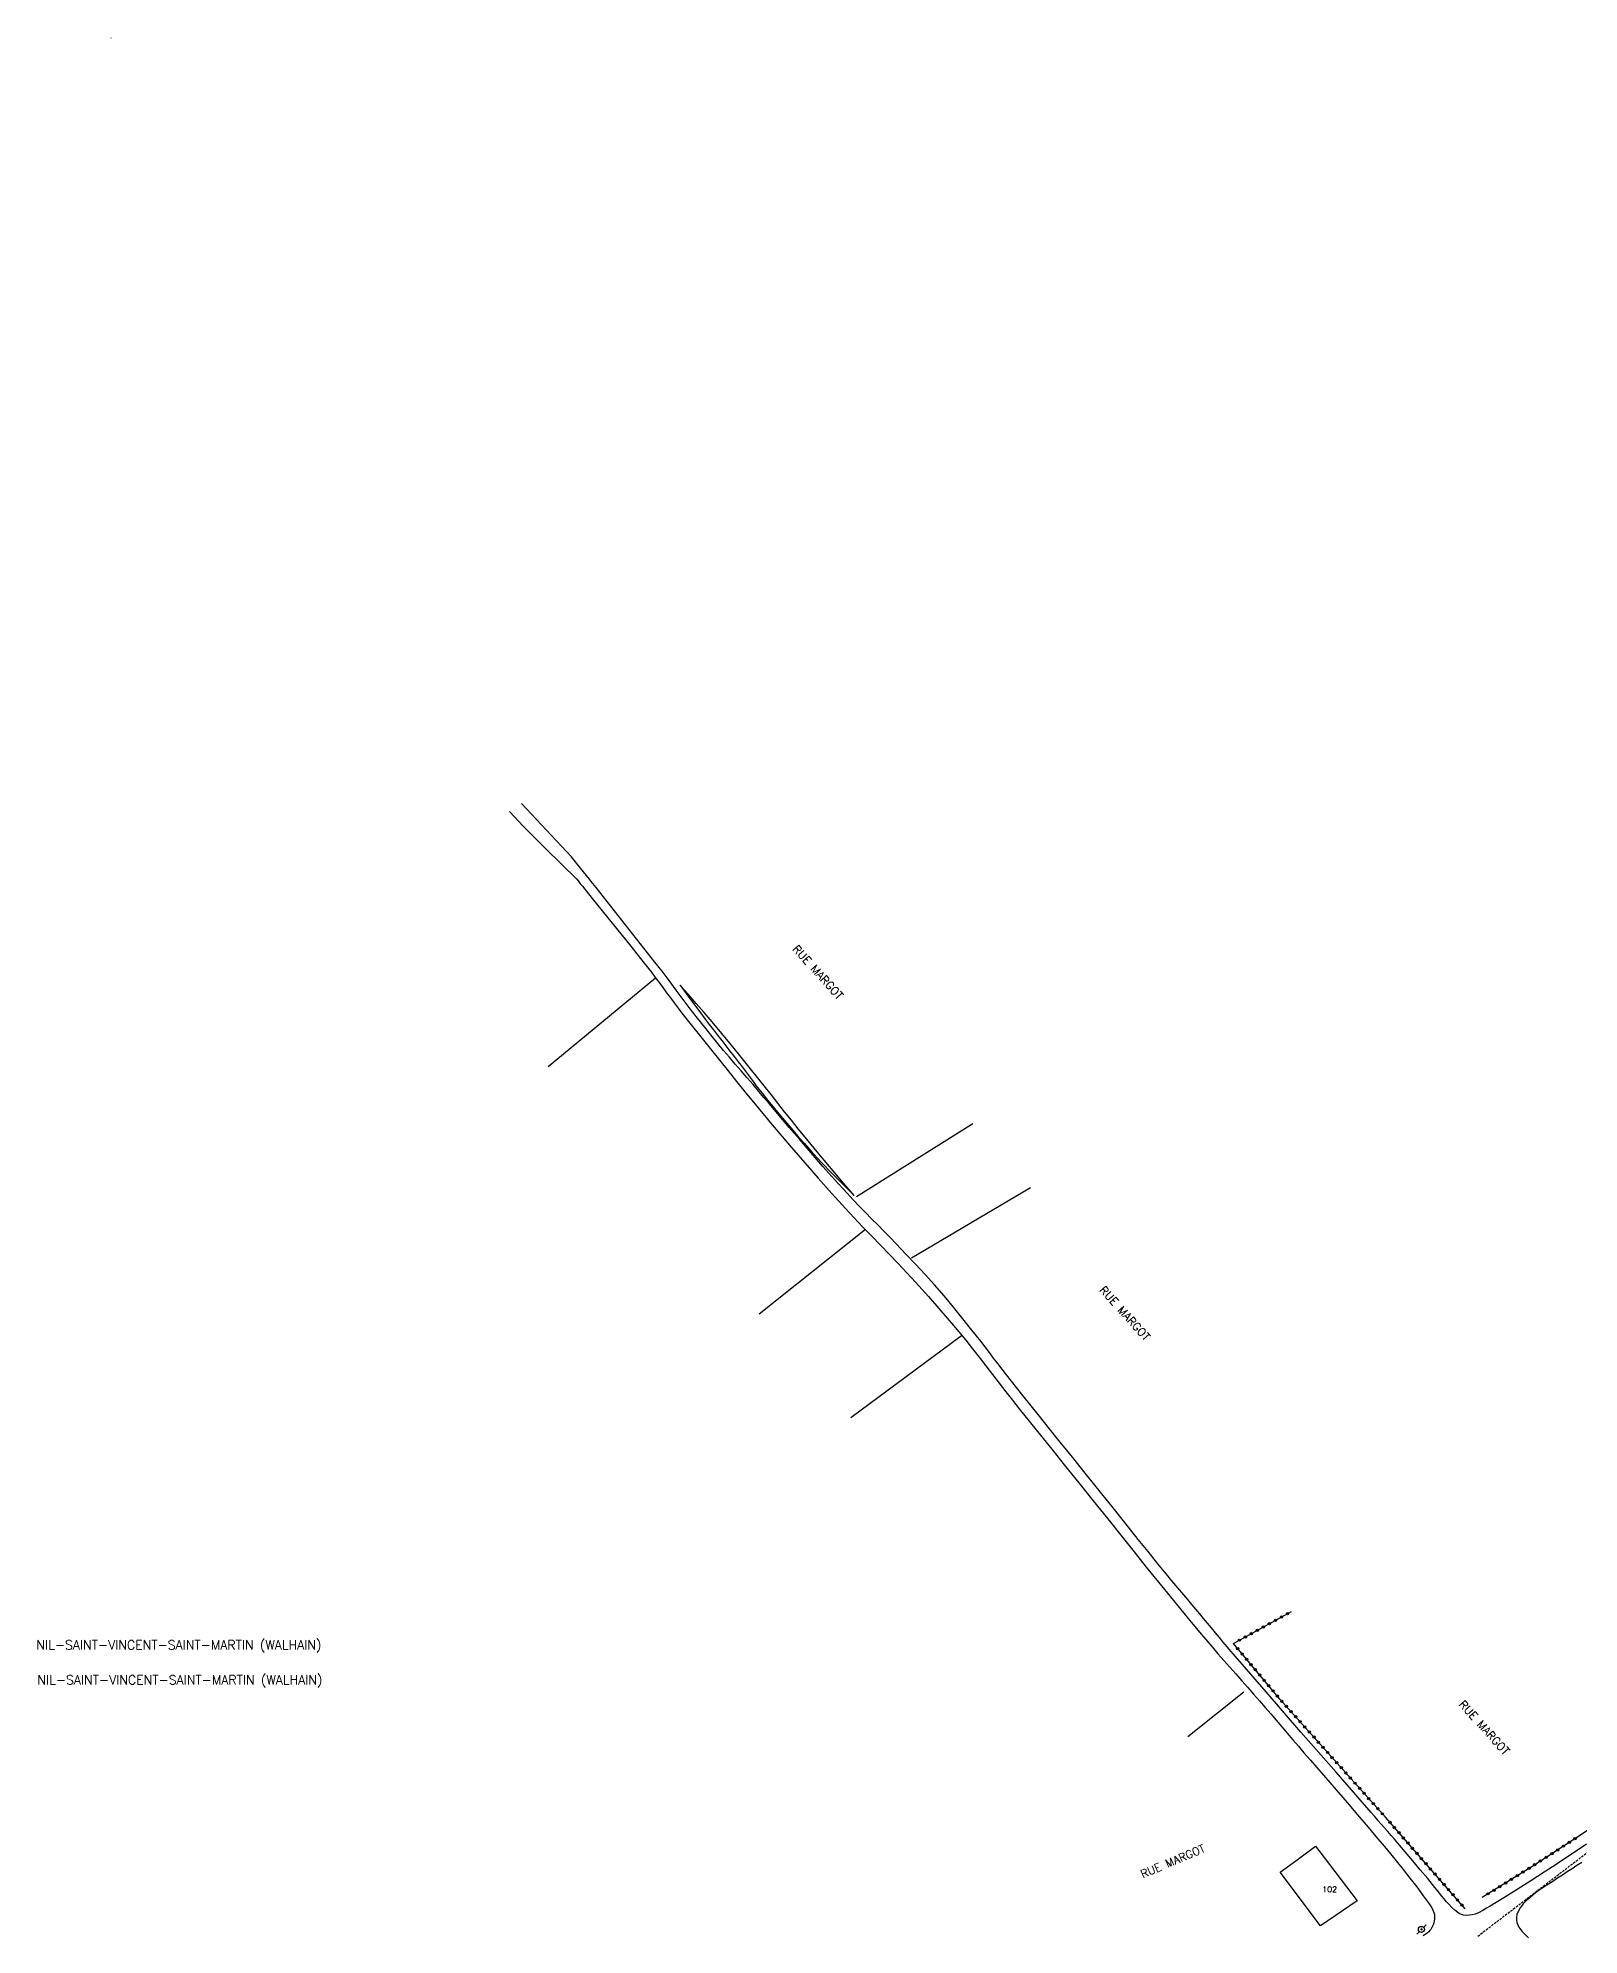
# Model space of a CAD drawing. Header units: millimetres. Extents: x 170000 to 171000, y 147000 to 147937.
# Drawn here: x 170006.8 to 170343.7, y 147440.2 to 147855 of the extents above; entities that cross this region are included whole.
import ezdxf
from ezdxf.enums import TextEntityAlignment as Align

# ---------------------------------------------------------------- set-up
doc = ezdxf.new("R2010")
doc.units = ezdxf.units.MM
doc.linetypes.add('DASHED', pattern=[0.75, 0.5, -0.25])
doc.layers.get('0').update_dxf_attribs({"linetype": 'CONTINUOUS'})
for name, color, linetype in [('w0001', 6, 'DASHED'), ('w0008', 7, 'CONTINUOUS'), ('W0071', 7, 'CONTINUOUS'), ('W0101', 7, 'CONTINUOUS'), ('w0211', 2, 'CONTINUOUS'), ('W0214', 2, 'CONTINUOUS'), ('w0322', 7, 'CONTINUOUS'), ('w0323', 7, 'CONTINUOUS'), ('W0330', 7, 'CONTINUOUS'), ('W0473', 7, 'CONTINUOUS'), ('w0980', 7, 'CONTINUOUS'), ('w0989', 7, 'CONTINUOUS'), ('w0991', 7, 'CONTINUOUS')]:
    doc.layers.add(name, color=color, linetype=linetype)
doc.styles.get("Standard").update_dxf_attribs({"font": 'romans.shx', "width": 0.85})

# ---------------------------------------------------------------- blocks, each defined once
blk = doc.blocks.new('T473')
for p, q in [((-0.166667, 0.166667), (0.166667, -0.166667)), ((-0.166667, -0.166667), (0.166667, 0.166667)), ((0.500001, 0.500001), (1.000002, 1.000002)), ((-1.000002, -1.000002), (-0.500001, -0.500001))]:
    blk.add_line(p, q)
blk.add_ellipse((0, 0), major_axis=(0.471405, 0.471405), ratio=1, start_param=5.4977871438, end_param=11.780972451)
blk = doc.blocks.new('t323o')
at = {"color": 0, "linetype": 'Continuous'}
for radius in [0.25, 0.15]:
    blk.add_circle((0, 0), radius, dxfattribs=at)
blk = doc.blocks.new('t322o')
at = {"color": 0, "linetype": 'Continuous'}
for radius in [0.25, 0.15]:
    blk.add_circle((0, 0), radius, dxfattribs=at)

msp = doc.modelspace()

# ---------------------------------------------------------------- linework, layer by layer
at = {"layer": 'w0001'}
msp.add_lwpolyline([(170321.56, 147439.93), (170349.76, 147461.49), (170386.15, 147485.33), (170406.84, 147499.54), (170437.46, 147520.27), (170500, 147563.85), (170567.62, 147610.35), (170624.22, 147644.62), (170676.1, 147671)], dxfattribs=at)
at = {"layer": 'w0008'}
for points in [[(170243.8, 147527.22), (170246.43, 147523.92), (170249.07, 147520.63), (170251.73, 147517.35), (170254.39, 147514.08), (170256.64, 147511.34), (170258.89, 147508.6), (170261.16, 147505.87), (170263.45, 147503.16), (170264.73, 147501.67), (170266.02, 147500.19), (170267.32, 147498.72), (170268.63, 147497.25), (170269.94, 147495.78), (170271.24, 147494.31), (170272.55, 147492.84), (170273.84, 147491.36), (170275.06, 147489.95), (170276.28, 147488.53), (170277.49, 147487.12), (170278.7, 147485.7), (170279.91, 147484.28), (170281.12, 147482.86), (170282.33, 147481.45), (170283.55, 147480.03), (170284.96, 147478.4), (170286.37, 147476.77), (170287.78, 147475.15), (170289.2, 147473.52), (170290.61, 147471.89), (170292.02, 147470.26), (170293.43, 147468.63), (170294.82, 147466.99), (170297.06, 147464.35), (170297.21, 147464.17)], [(170299.71, 147465.23), (170299.66, 147465.29), (170298.93, 147466.13), (170298.2, 147466.97), (170290.55, 147475.75), (170282.89, 147484.52), (170275.25, 147493.32), (170267.66, 147502.15), (170266.79, 147503.18), (170265.92, 147504.21), (170265.06, 147505.24), (170264.2, 147506.27), (170263.34, 147507.3), (170262.47, 147508.34), (170261.61, 147509.37), (170260.75, 147510.4), (170259.88, 147511.43), (170259, 147512.46), (170258.13, 147513.5), (170257.26, 147514.53), (170256.38, 147515.56), (170255.51, 147516.59), (170254.65, 147517.63), (170253.79, 147518.67), (170251.62, 147521.33), (170249.47, 147523.99), (170247.33, 147526.67), (170245.21, 147529.37)], [(170297.21, 147464.17), (170299.28, 147461.71), (170301.49, 147459.05), (170303.68, 147456.37), (170305.2, 147454.49), (170306.71, 147452.6), (170308.2, 147450.69), (170309.63, 147448.73), (170310.27, 147447.88), (170310.92, 147447.02), (170311.52, 147446.1), (170311.95, 147445.1), (170312.06, 147444.64), (170312.09, 147444.17), (170312.08, 147443.7), (170312.03, 147443.23), (170311.96, 147442.9), (170311.85, 147442.57), (170311.72, 147442.25), (170311.57, 147441.95), (170311.42, 147441.66), (170311.25, 147441.39), (170311.06, 147441.13), (170310.84, 147440.89), (170310.45, 147440.55), (170310.03, 147440.26), (170309.59, 147440)], [(170345.31, 147460.01), (170343.47, 147458.78), (170341.61, 147457.55), (170339.76, 147456.32), (170337.9, 147455.11), (170336.04, 147453.9), (170333.11, 147452.01), (170330.18, 147450.12), (170327.23, 147448.27), (170324.23, 147446.49), (170323.45, 147446.01), (170322.66, 147445.52), (170321.83, 147445.08), (170320.95, 147444.75), (170320.31, 147444.59), (170319.66, 147444.49), (170318.99, 147444.47), (170318.33, 147444.54), (170318.02, 147444.62), (170317.73, 147444.75), (170317.46, 147444.9), (170317.2, 147445.07), (170316.52, 147445.6), (170315.89, 147446.19), (170315.3, 147446.82), (170314.72, 147447.44), (170314.18, 147448.05), (170313.65, 147448.67), (170313.14, 147449.3), (170312.64, 147449.94), (170312.14, 147450.58), (170311.63, 147451.22), (170311.13, 147451.86), (170310.61, 147452.49), (170308.98, 147454.44), (170307.34, 147456.39), (170305.69, 147458.32), (170304.03, 147460.26), (170303.31, 147461.1), (170302.58, 147461.94), (170301.85, 147462.78), (170301.12, 147463.62), (170299.71, 147465.23)], [(170344.25, 147456.04), (170343.19, 147455.35), (170342.14, 147454.67), (170341.08, 147453.98), (170340.03, 147453.29), (170338.97, 147452.59), (170337.93, 147451.88), (170336.67, 147451.05), (170335.39, 147450.24), (170334.13, 147449.37), (170332.96, 147448.4), (170332.2, 147447.7), (170331.46, 147446.96), (170330.79, 147446.14), (170330.29, 147445.2), (170330.1, 147444.64), (170329.99, 147444.06), (170329.98, 147443.47), (170330.09, 147442.88), (170330.52, 147441.88), (170331.15, 147441.01), (170331.89, 147440.25), (170332.66, 147439.55)]]:
    msp.add_lwpolyline(points, dxfattribs=at)
at = {"layer": 'W0071'}
for points in [[(170022.7, 147854.96), (170022.72, 147854.94)], [(170127.38, 147671), (170125.42, 147673.47), (170123.45, 147675.94), (170123.45, 147675.94), (170123.45, 147675.94), (170123.45, 147675.94), (170123.45, 147675.94), (170123.45, 147675.94), (170112.52, 147687.57)], [(170109.89, 147685.83), (170112.84, 147682.65), (170112.84, 147682.65), (170112.84, 147682.65), (170112.84, 147682.65), (170117.84, 147677.64), (170117.84, 147677.64), (170124.6, 147671), (170124.6, 147671)], [(170124.6, 147671), (170124.9, 147670.63), (170125.2, 147670.25), (170125.51, 147669.88), (170125.81, 147669.5), (170127.98, 147666.81), (170130.15, 147664.12), (170132.32, 147661.43), (170134.48, 147658.73), (170136.09, 147656.72), (170137.7, 147654.71), (170139.31, 147652.69), (170140.89, 147650.66), (170141.74, 147649.56), (170142.57, 147648.44), (170143.4, 147647.33), (170144.23, 147646.21), (170145.06, 147645.09), (170145.89, 147643.97), (170146.73, 147642.86), (170147.57, 147641.76), (170149.62, 147639.15), (170151.69, 147636.56), (170153.77, 147633.98), (170155.85, 147631.39), (170157.68, 147629.1), (170159.5, 147626.81), (170161.34, 147624.53), (170163.19, 147622.26), (170165.25, 147619.76), (170167.33, 147617.28), (170169.43, 147614.81), (170171.54, 147612.35), (170174.45, 147608.98), (170177.39, 147605.63), (170180.35, 147602.3), (170183.34, 147599.01), (170185.23, 147596.97), (170187.14, 147594.96), (170189.07, 147592.96), (170191.01, 147590.97), (170192.94, 147588.98), (170194.87, 147586.98), (170196.77, 147584.96), (170198.65, 147582.91), (170201.45, 147579.79), (170204.2, 147576.62), (170206.92, 147573.43), (170209.6, 147570.2), (170211.09, 147568.36), (170212.57, 147566.49), (170214.03, 147564.62), (170215.48, 147562.74), (170216.93, 147560.85), (170218.38, 147558.97), (170219.83, 147557.09), (170221.3, 147555.22), (170223.75, 147552.14), (170226.22, 147549.07), (170228.69, 147546), (170231.16, 147542.94), (170234.32, 147539.01), (170237.48, 147535.08), (170240.64, 147531.15), (170243.8, 147527.22)], [(170245.21, 147529.37), (170242.14, 147533.18), (170239.08, 147536.99), (170236.01, 147540.81), (170232.95, 147544.63), (170229.34, 147549.13), (170225.72, 147553.63), (170222.11, 147558.13), (170218.53, 147562.66), (170217.58, 147563.88), (170216.64, 147565.1), (170215.7, 147566.32), (170214.77, 147567.55), (170213.83, 147568.77), (170212.89, 147570), (170211.94, 147571.21), (170210.98, 147572.42), (170208.97, 147574.93), (170206.95, 147577.43), (170204.89, 147579.9), (170202.79, 147582.33), (170200.74, 147584.61), (170198.64, 147586.84), (170196.53, 147589.05), (170194.41, 147591.26), (170193.08, 147592.65), (170191.73, 147594.04), (170190.38, 147595.42), (170189.02, 147596.79), (170187.67, 147598.17), (170186.32, 147599.55), (170184.99, 147600.95), (170183.67, 147602.36), (170181.02, 147605.27), (170178.41, 147608.22), (170175.83, 147611.19), (170173.25, 147614.16), (170172.13, 147615.46), (170171.02, 147616.76), (170169.92, 147618.07), (170168.81, 147619.38), (170167.71, 147620.68), (170166.61, 147621.99), (170165.5, 147623.3), (170164.4, 147624.61), (170163.12, 147626.11), (170161.83, 147627.6), (170160.53, 147629.1), (170159.24, 147630.59), (170157.96, 147632.09), (170156.68, 147633.59), (170155.41, 147635.11), (170154.16, 147636.64), (170152.56, 147638.64), (170150.98, 147640.66), (170149.41, 147642.7), (170147.86, 147644.74), (170146.32, 147646.79), (170144.77, 147648.84), (170143.22, 147650.88), (170141.65, 147652.91), (170138.46, 147656.99), (170135.25, 147661.07), (170132.04, 147665.14), (170128.81, 147669.2), (170128.45, 147669.65), (170128.09, 147670.1), (170127.74, 147670.55), (170127.38, 147671)]]:
    msp.add_lwpolyline(points, dxfattribs=at)
at = {"layer": 'W0101'}
for points in [[(170282.03, 147456.63), (170286.05, 147459.61), (170286.78, 147458.65)], [(170285.47, 147459.18), (170286.05, 147459.61), (170286.15, 147459.47)], [(170287.19, 147442.2), (170278.34, 147453.9), (170282.03, 147456.63)], [(170286.78, 147458.65), (170295.18, 147447.62), (170287.19, 147442.2)]]:
    msp.add_lwpolyline(points, dxfattribs=at)
at = {"layer": 'w0211'}
msp.add_lwpolyline([(170185.23, 147601.86), (170182.52, 147605.01), (170179.83, 147608.19), (170177.16, 147611.38), (170174.51, 147614.59), (170173, 147616.45), (170171.51, 147618.31), (170170.02, 147620.19), (170168.54, 147622.06), (170167.05, 147623.94), (170165.57, 147625.82), (170164.08, 147627.69), (170162.58, 147629.55), (170160.49, 147632.13), (170158.4, 147634.71), (170156.29, 147637.27), (170154.16, 147639.82), (170152.43, 147641.85), (170150.68, 147643.86), (170148.92, 147645.87), (170147.15, 147647.86)], dxfattribs=at)
at = {"layer": 'W0214'}
msp.add_lwpolyline([(170147.17, 147647.86), (170148.52, 147646), (170149.89, 147644.14), (170151.26, 147642.29), (170152.64, 147640.45), (170153.54, 147639.27), (170154.44, 147638.1), (170155.35, 147636.94), (170156.26, 147635.78), (170157.17, 147634.61), (170158.08, 147633.45), (170158.98, 147632.28), (170159.88, 147631.11), (170160.54, 147630.26), (170161.18, 147629.39), (170161.82, 147628.53), (170162.47, 147627.66), (170163.11, 147626.8), (170163.76, 147625.93), (170164.41, 147625.08), (170165.08, 147624.23), (170166.29, 147622.72), (170167.53, 147621.23), (170168.77, 147619.75), (170170.02, 147618.28), (170171.43, 147616.6), (170172.84, 147614.93), (170174.27, 147613.27), (170175.72, 147611.64), (170178.04, 147609.14), (170180.4, 147606.68), (170182.8, 147604.25), (170185.23, 147601.86)], dxfattribs=at)
at = {"layer": 'w0322'}
msp.add_lwpolyline([(170393.42, 147494.76), (170376.77, 147483.97), (170344.44, 147462.3), (170333.54, 147455.24), (170322.52, 147448.38)], dxfattribs=at)
at = {"layer": 'w0323'}
for points in [[(170268.11, 147503.92), (170280.8, 147510.88)], [(170301.34, 147465.93), (170278.28, 147491.76), (170268.11, 147503.92)], [(170318.81, 147445.88), (170301.34, 147465.93)]]:
    msp.add_lwpolyline(points, dxfattribs=at)
at = {"layer": 'W0330'}
for points in [[(170118.37, 147630.08), (170141.78, 147649.48)], [(170185.71, 147601.63), (170211.19, 147617.64)], [(170223.78, 147603.57), (170197.74, 147588.13)], [(170187.69, 147594.44), (170164.46, 147575.89)], [(170184.5, 147553.32), (170208.68, 147571.27)], [(170270.41, 147493.3), (170258.13, 147483.52)]]:
    msp.add_lwpolyline(points, dxfattribs=at)

# ---------------------------------------------------------------- block references
at = {"layer": 'w0322'}
for p, rotation in [((170339.01, 147458.78), 212.9492129221888), ((170340.27, 147459.6), 212.9492129221888), ((170341.53, 147460.41), 212.9492129221888), ((170342.79, 147461.23), 212.9492129221888), ((170332.71, 147454.72), 211.8991942976223), ((170333.97, 147455.52), 212.9492129221888), ((170335.23, 147456.33), 212.9492129221888), ((170336.49, 147457.15), 212.9492129221888), ((170337.75, 147457.97), 212.9492129221888), ((170326.34, 147450.75), 211.8991942976223), ((170327.61, 147451.55), 211.8991942976223), ((170328.89, 147452.34), 211.8991942976223), ((170330.16, 147453.13), 211.8991942976223), ((170331.43, 147453.93), 211.8991942976223), ((170323.79, 147449.17), 211.8991942976223), ((170325.07, 147449.96), 211.8991942976223)]:
    msp.add_blockref('t322o', p, dxfattribs=dict(at, rotation=rotation))
at = {"layer": 'w0323'}
for p, rotation in [((170277.32, 147508.97), 28.75470489028532), ((170278.63, 147509.69), 28.75470489028532), ((170279.95, 147510.41), 28.75470489028532), ((170269.43, 147504.64), 28.75470489028532), ((170270.74, 147505.36), 28.75470489028532), ((170272.06, 147506.08), 28.75470489028532), ((170273.37, 147506.8), 28.75470489028532), ((170274.69, 147507.52), 28.75470489028532), ((170276, 147508.25), 28.75470489028532), ((170269.08, 147502.77), 129.8989821272485), ((170270.04, 147501.62), 129.8989821272485), ((170271, 147500.46), 129.8989821272485), ((170271.96, 147499.31), 129.8989821272485), ((170272.92, 147498.16), 129.8989821272485), ((170273.89, 147497.01), 129.8989821272485), ((170274.85, 147495.86), 129.8989821272485), ((170275.81, 147494.71), 129.8989821272485), ((170276.77, 147493.56), 129.8989821272485), ((170277.73, 147492.41), 129.8989821272485), ((170278.71, 147491.27), 131.7635925984151), ((170279.71, 147490.15), 131.7635925984151), ((170280.71, 147489.03), 131.7635925984151), ((170281.71, 147487.92), 131.7635925984151), ((170282.71, 147486.8), 131.7635925984151), ((170283.71, 147485.68), 131.7635925984151), ((170284.71, 147484.56), 131.7635925984151), ((170285.71, 147483.44), 131.7635925984151), ((170286.71, 147482.32), 131.7635925984151), ((170287.7, 147481.2), 131.7635925984151), ((170288.7, 147480.08), 131.7635925984151), ((170289.7, 147478.97), 131.7635925984151), ((170290.7, 147477.85), 131.7635925984151), ((170291.7, 147476.73), 131.7635925984151), ((170292.7, 147475.61), 131.7635925984151), ((170293.7, 147474.49), 131.7635925984151), ((170294.7, 147473.37), 131.7635925984151), ((170295.7, 147472.25), 131.7635925984151), ((170296.7, 147471.13), 131.7635925984151), ((170297.7, 147470.01), 131.7635925984151), ((170298.69, 147468.9), 131.7635925984151), ((170299.69, 147467.78), 131.7635925984151), ((170300.69, 147466.66), 131.7635925984151), ((170302.33, 147464.8), 131.0624387014428), ((170303.32, 147463.67), 131.0624387014428), ((170304.3, 147462.54), 131.0624387014428), ((170305.29, 147461.4), 131.0624387014428), ((170306.27, 147460.27), 131.0624387014428), ((170307.26, 147459.14), 131.0624387014428), ((170308.24, 147458.01), 131.0624387014428), ((170309.23, 147456.88), 131.0624387014428), ((170310.21, 147455.75), 131.0624387014428), ((170311.2, 147454.62), 131.0624387014428), ((170312.18, 147453.49), 131.0624387014428), ((170313.17, 147452.36), 131.0624387014428), ((170314.15, 147451.23), 131.0624387014428), ((170315.14, 147450.09), 131.0624387014428), ((170316.12, 147448.96), 131.0624387014428), ((170317.11, 147447.83), 131.0624387014428), ((170318.09, 147446.7), 131.0624387014428)]:
    msp.add_blockref('t323o', p, dxfattribs=dict(at, rotation=rotation))
at = {"layer": 'W0473'}
msp.add_blockref('T473', (170309.23, 147441.39), dxfattribs=at)

# ---------------------------------------------------------------- texts
at = {"layer": 'w0980'}
for p in [(170037.62, 147503.46), (170037.84, 147495.82)]:
    msp.add_text('NIL-SAINT-VINCENT-SAINT-MARTIN (WALHAIN)', height=2, dxfattribs=at).set_placement(p, align=Align.MIDDLE)
at = {"layer": 'w0989'}
for rotation, p in [(312.0171, (170171.64, 147655.67)), (312.0171, (170238.74, 147581.08)), (312.0171, (170317.3, 147490.5)), (23.0823, (170248.33, 147452.56))]:
    msp.add_text('RUE MARGOT', height=1.75, rotation=rotation, dxfattribs=at).set_placement(p)
at = {"layer": 'w0991'}
msp.add_text('102', height=1.25, dxfattribs=at).set_placement((170289.16, 147450.14), align=Align.MIDDLE_CENTER)

doc.saveas('drawing.dxf')
